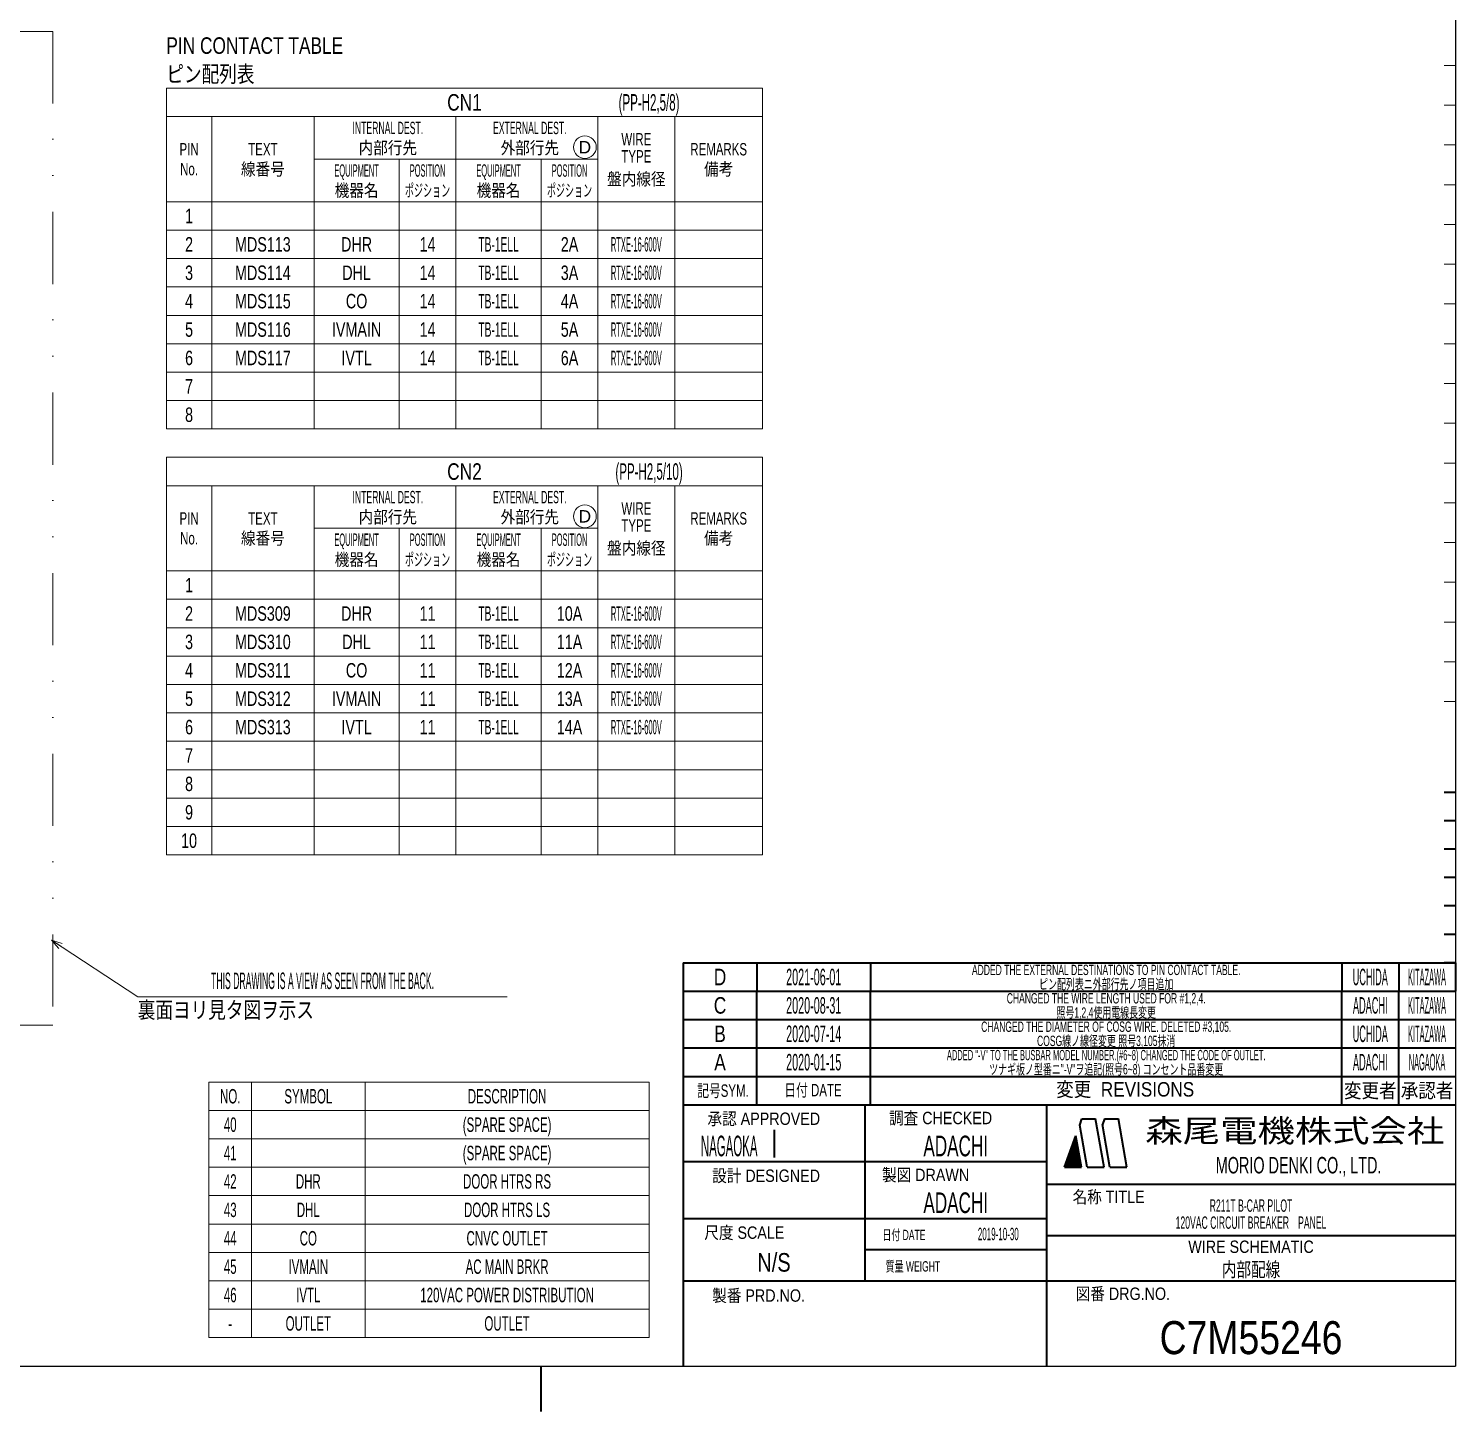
# Model space of a CAD drawing. Header units: millimetres. Extents: x 7 to 587, y 2 to 418.
# Drawn here: x 335.7 to 587, y 2 to 245.5 of the extents above; entities that cross this region are included whole.
import ezdxf
from ezdxf.enums import TextEntityAlignment as Align

# ---------------------------------------------------------------- set-up
doc = ezdxf.new("R2010")
doc.units = ezdxf.units.MM
doc.linetypes.add('DIVIDE', pattern=[31.6, 12.7, -6.3, 0, -6.3, 0, -6.3])
for name, color, linetype in [('GR1_02', 7, 'Continuous'), ('GR1_04', 7, 'Continuous'), ('GR1_05', 7, 'Continuous'), ('GR1_13', 7, 'Continuous'), ('図面枠C7M', 7, 'Continuous'), ('表題、部品表_01', 7, 'Continuous')]:
    doc.layers.add(name, color=color, linetype=linetype)
doc.styles.add('HG丸ｺﾞｼｯｸM-PRO', font='')
doc.styles.get('HG丸ｺﾞｼｯｸM-PRO').set_extended_font_data('HG丸ｺﾞｼｯｸM-PRO')

# ---------------------------------------------------------------- blocks, each defined once
blk = doc.blocks.new('BLKF026')
at = {"layer": '図面枠C7M', "color": 4, "linetype": 'Continuous', "lineweight": 13}
for p, q in [((519.992404, 50.083981), (520.206109, 50.297686)), ((520.073333, 50.306331), (520.18491, 50.417909)), ((520.154262, 50.528681), (520.163712, 50.538131)), ((518.292898, 45.414626), (520.651278, 47.773006)), ((518.373827, 45.636976), (520.63008, 47.893229)), ((518.454756, 45.859327), (520.608881, 48.013452)), ((518.535684, 46.081677), (520.587682, 48.133675)), ((518.616613, 46.304027), (520.566484, 48.253898)), ((518.697542, 46.526377), (520.545285, 48.374121)), ((518.778471, 46.748727), (520.524087, 48.494343)), ((518.8594, 46.971078), (520.502888, 48.614566)), ((518.940329, 47.193428), (520.48169, 48.734789)), ((519.021258, 47.415778), (520.460491, 48.855012)), ((519.102186, 47.638128), (520.439293, 48.975235)), ((519.183115, 47.860479), (520.418094, 49.095457)), ((519.264044, 48.082829), (520.396896, 49.21568)), ((519.344973, 48.305179), (520.375697, 49.335903)), ((519.425902, 48.527529), (520.354499, 49.456126)), ((519.506831, 48.749879), (520.3333, 49.576349)), ((519.58776, 48.97223), (520.312102, 49.696572)), ((519.668689, 49.19458), (520.290903, 49.816794)), ((519.749617, 49.41693), (520.269705, 49.937017)), ((519.830546, 49.63928), (520.248506, 50.05724)), ((519.911475, 49.861631), (520.227307, 50.177463)), ((518.157871, 44.996757), (520.693675, 47.532561)), ((518.211969, 45.192276), (520.672477, 47.652784)), ((518.299292, 44.996757), (520.714874, 47.412338)), ((518.440714, 44.996757), (520.736072, 47.292115)), ((518.582135, 44.996757), (520.757271, 47.171892)), ((518.723556, 44.996757), (520.778469, 47.051669)), ((518.864978, 44.996757), (520.799668, 46.931447)), ((519.006399, 44.996757), (520.820866, 46.811224)), ((519.147821, 44.996757), (520.842065, 46.691001)), ((519.289242, 44.996757), (520.863263, 46.570778)), ((519.430663, 44.996757), (520.884462, 46.450555)), ((519.572085, 44.996757), (520.90566, 46.330332)), ((519.713506, 44.996757), (520.926859, 46.21011)), ((519.854927, 44.996757), (520.948057, 46.089887)), ((519.996349, 44.996757), (520.969256, 45.969664)), ((520.13777, 44.996757), (520.990455, 45.849441)), ((520.279191, 44.996757), (521.011653, 45.729218)), ((520.420613, 44.996757), (521.032852, 45.608995)), ((520.562034, 44.996757), (521.05405, 45.488773)), ((520.703455, 44.996757), (521.075249, 45.36855)), ((520.844877, 44.996757), (521.096447, 45.248327)), ((520.986298, 44.996757), (521.117646, 45.128104)), ((521.12772, 44.996757), (521.138844, 45.007881))]:
    blk.add_line(p, q, dxfattribs=at)
blk = doc.blocks.new('BLKF023')
at = {"layer": '図面枠C7M', "color": 2, "linetype": 'Continuous', "lineweight": 25}
for p in [(587, 410), (7, 10)]:
    blk.add_line(p, (587, 10), dxfattribs=at)
at = {"layer": '図面枠C7M', "color": 4, "linetype": 'Continuous', "lineweight": 13}
for p, q in [((585, 239), (587, 239)), ((585, 232), (587, 232)), ((585, 225), (587, 225)), ((585, 218), (587, 218)), ((585, 211), (587, 211)), ((585, 204), (587, 204)), ((585, 197), (587, 197)), ((585, 190), (587, 190)), ((585, 183), (587, 183)), ((585, 176), (587, 176)), ((585, 169), (587, 169)), ((585, 162), (587, 162)), ((585, 155), (587, 155)), ((585, 148), (587, 148)), ((585, 141), (587, 141)), ((585, 134), (587, 134)), ((585, 127), (587, 127))]:
    blk.add_line(p, q, dxfattribs=at)
at = {"layer": '図面枠C7M', "color": 3, "linetype": 'Continuous', "lineweight": 35}
for p, q in [((587, 111), (585, 111)), ((587, 106), (585, 106)), ((587, 101), (585, 101)), ((587, 96), (585, 96)), ((587, 91), (585, 91)), ((587, 86), (585, 86)), ((587, 81), (585, 81)), ((451, 76), (587, 76)), ((451, 76), (451, 10)), ((464, 56), (464, 76)), ((484, 56), (484, 76)), ((567, 56), (567, 76)), ((577, 56), (577, 76)), ((451, 71), (587, 71)), ((451, 66), (587, 66)), ((451, 61), (587, 61)), ((451, 56), (587, 56)), ((483, 56), (483, 25)), ((515, 56), (515, 10)), ((520.84, 52.4), (521.23, 53.5)), ((521.23, 53.5), (523.64, 53.5)), ((525.14, 45), (523.64, 53.5)), ((525.18, 53.5), (524.82, 52.51)), ((525.18, 53.5), (527.64, 53.5)), ((529.14, 45), (527.64, 53.5)), ((467.01, 51.56), (467.01, 46.69)), ((518.14, 45), (520.16, 50.55)), ((521.14, 45), (520.16, 50.55)), ((522.14, 45), (520.84, 52.4)), ((526.14, 45), (524.82, 52.51)), ((451, 46), (515, 46)), ((518.14, 45), (521.14, 45)), ((522.14, 45), (525.14, 45)), ((526.14, 45), (529.14, 45)), ((515, 42), (587, 42)), ((451, 36), (515, 36)), ((515, 33), (587, 33)), ((483, 30.5), (515, 30.5)), ((451, 25), (587, 25)), ((426, 2), (426, 10))]:
    blk.add_line(p, q, dxfattribs=at)
at = {"layer": '図面枠C7M', "color": 4, "linetype": 'Continuous', "lineweight": 13}
blk.add_blockref('BLKF026', (0, 0), dxfattribs=at)
at = {"layer": '図面枠C7M', "color": 4, "linetype": 'Continuous', "lineweight": 13, "style": 'HG丸ｺﾞｼｯｸM-PRO'}
for s, height, width, p in [('変更  REVISIONS', 2.5455, 0.887352, (528.85, 58.72)), ('記号SYM.', 2.182, 0.69227, (458.03, 58.49)), ('日付 DATE', 2.182, 0.692507, (473.87, 58.58)), ('変更者', 2.545, 0.887717, (572, 58.5)), ('承認者', 2.545, 0.887717, (582, 58.5)), ('承認 APPROVED', 2.1818, 0.863151, (465.21, 53.54)), ('調査 CHECKED', 2.182, 0.863174, (496.34, 53.67)), ('設計 DESIGNED', 2.1818, 0.862613, (465.61, 43.51)), ('製図 DRAWN', 2.182, 0.863099, (493.7, 43.65)), ('名称 TITLE', 2.182, 0.862489, (525.93, 39.77)), ('尺度 SCALE', 2.182, 0.862581, (461.78, 33.49)), ('日付 DATE', 1.818, 0.618255, (489.88, 33.09)), ('質量 WEIGHT', 1.818, 0.618812, (491.46, 27.55)), ('製番 PRD.NO.', 2.182, 0.863299, (464.29, 22.41)), ('図番 DRG.NO.', 2.182, 0.863083, (528.44, 22.73))]:
    blk.add_text(s, height=height, dxfattribs=dict(at, width=width)).set_placement(p, align=Align.MIDDLE_CENTER)
at = {"layer": '図面枠C7M', "color": 2, "linetype": 'Continuous', "lineweight": 25, "style": 'HG丸ｺﾞｼｯｸM-PRO', "width": 1.206081}
blk.add_text('森尾電機株式会社', height=4, dxfattribs=at).set_placement((558.72, 51.43), align=Align.MIDDLE_CENTER)
at = {"layer": '図面枠C7M', "color": 3, "linetype": 'Continuous', "lineweight": 35, "style": 'HG丸ｺﾞｼｯｸM-PRO', "width": 0.652197}
blk.add_text('MORIO DENKI CO., LTD.', height=2.9091, dxfattribs=at).set_placement((559.38, 45.36), align=Align.MIDDLE_CENTER)
blk = doc.blocks.new('BLKF027')
at = {"layer": '図面枠C7M', "color": 3, "linetype": 'Continuous', "lineweight": 35, "style": 'HG丸ｺﾞｼｯｸM-PRO'}
for s, height, width, p in [('ADDED THE EXTERNAL DESTINATIONS TO PIN CONTACT TABLE.', 1.8182, 0.618454, (525.5, 79.75)), ('D', 2.91, 0.784656, (457.5, 78.5)), ('2021-06-01', 2.909, 0.488281, (474, 78.5)), ('UCHIDA', 2.909, 0.415827, (572, 78.5)), ('KITAZAWA', 2.909, 0.308644, (582, 78.5)), ('CHANGED THE WIRE LENGTH USED FOR #1,2,4.', 1.8182, 0.618737, (525.5, 74.75)), ('C', 2.91, 0.782198, (457.5, 73.5)), ('2020-08-31', 2.909, 0.488281, (474, 73.5)), ('ADACHI', 2.909, 0.415454, (572, 73.5)), ('KITAZAWA', 2.909, 0.308644, (582, 73.5)), ('CHANGED THE DIAMETER OF COSG WIRE. DELETED #3,105.', 1.8182, 0.618585, (525.5, 69.75)), ('B', 2.91, 0.78204, (457.5, 68.5)), ('2020-07-14', 2.909, 0.488281, (474, 68.5)), ('UCHIDA', 2.909, 0.415827, (572, 68.5)), ('KITAZAWA', 2.909, 0.308644, (582, 68.5)), ('ADDED "-V" TO THE BUSBAR MODEL NUMBER.(#6~8) CHANGED THE CODE OF OUTLET.', 1.8182, 0.455749, (525.5, 64.75)), ('A', 2.91, 0.782973, (457.5, 63.5)), ('2020-01-15', 2.909, 0.488281, (474, 63.5)), ('ADACHI', 2.909, 0.415454, (572, 63.5)), ('NAGAOKA', 2.909, 0.334453, (582, 63.5)), ('NAGAOKA', 3.636, 0.414524, (459.11, 48.75)), ('ADACHI', 3.636, 0.619335, (499, 48.75)), ('ADACHI', 3.636, 0.619335, (499, 38.75)), ('R211T B-CAR PILOT', 2.1818, 0.522123, (551, 38.25)), ('120VAC CIRCUIT BREAKER\u3000PANEL', 2.1818, 0.522056, (551, 35.25)), ('2019-10-30', 2.182, 0.482412, (506.5, 33.25)), ('WIRE SCHEMATIC', 2.1818, 0.8626, (551, 31)), ('N/S', 3.273, 0.805664, (467, 28.25)), ('C7M55246', 5.818, 0.846013, (551, 15))]:
    blk.add_text(s, height=height, dxfattribs=dict(at, width=width)).set_placement(p, align=Align.MIDDLE_CENTER)
blk = doc.blocks.new('BLKF075')
at = {"layer": '表題、部品表_01', "color": 4, "linetype": 'Continuous', "lineweight": 13}
for p, q in [((367.5, 60), (445, 60)), ((367.5, 60), (367.5, 55)), ((375, 60), (375, 55)), ((395, 60), (395, 55)), ((445, 60), (445, 55)), ((367.5, 55), (445, 55))]:
    blk.add_line(p, q, dxfattribs=at)
blk = doc.blocks.new('BLKF076')
at = {"layer": '表題、部品表_01', "color": 4, "linetype": 'Continuous', "lineweight": 13}
for p, q in [((367.5, 55), (445, 55)), ((367.5, 55), (367.5, 50)), ((375, 55), (375, 50)), ((395, 55), (395, 50)), ((445, 55), (445, 50)), ((367.5, 50), (445, 50))]:
    blk.add_line(p, q, dxfattribs=at)
blk = doc.blocks.new('BLKF077')
at = {"layer": '表題、部品表_01', "color": 4, "linetype": 'Continuous', "lineweight": 13}
for p, q in [((367.5, 50), (445, 50)), ((367.5, 50), (367.5, 45)), ((375, 50), (375, 45)), ((395, 50), (395, 45)), ((445, 50), (445, 45)), ((367.5, 45), (445, 45))]:
    blk.add_line(p, q, dxfattribs=at)
blk = doc.blocks.new('BLKF078')
at = {"layer": '表題、部品表_01', "color": 4, "linetype": 'Continuous', "lineweight": 13}
for p, q in [((367.5, 45), (445, 45)), ((367.5, 45), (367.5, 40)), ((375, 45), (375, 40)), ((395, 45), (395, 40)), ((445, 45), (445, 40)), ((367.5, 40), (445, 40))]:
    blk.add_line(p, q, dxfattribs=at)
blk = doc.blocks.new('BLKF079')
at = {"layer": '表題、部品表_01', "color": 4, "linetype": 'Continuous', "lineweight": 13}
for p, q in [((367.5, 40), (445, 40)), ((367.5, 40), (367.5, 35)), ((375, 40), (375, 35)), ((395, 40), (395, 35)), ((445, 40), (445, 35)), ((367.5, 35), (445, 35))]:
    blk.add_line(p, q, dxfattribs=at)
blk = doc.blocks.new('BLKF080')
at = {"layer": '表題、部品表_01', "color": 4, "linetype": 'Continuous', "lineweight": 13}
for p, q in [((367.5, 35), (445, 35)), ((367.5, 35), (367.5, 30)), ((375, 35), (375, 30)), ((395, 35), (395, 30)), ((445, 35), (445, 30)), ((367.5, 30), (445, 30))]:
    blk.add_line(p, q, dxfattribs=at)
blk = doc.blocks.new('BLKF081')
at = {"layer": '表題、部品表_01', "color": 4, "linetype": 'Continuous', "lineweight": 13}
for p, q in [((367.5, 30), (445, 30)), ((367.5, 30), (367.5, 25)), ((375, 30), (375, 25)), ((395, 30), (395, 25)), ((445, 30), (445, 25)), ((367.5, 25), (445, 25))]:
    blk.add_line(p, q, dxfattribs=at)
blk = doc.blocks.new('BLKF082')
at = {"layer": '表題、部品表_01', "color": 4, "linetype": 'Continuous', "lineweight": 13}
for p, q in [((367.5, 25), (445, 25)), ((367.5, 25), (367.5, 20)), ((375, 25), (375, 20)), ((395, 25), (395, 20)), ((445, 25), (445, 20)), ((367.5, 20), (445, 20))]:
    blk.add_line(p, q, dxfattribs=at)
blk = doc.blocks.new('BLKF083')
at = {"layer": '表題、部品表_01', "color": 4, "linetype": 'Continuous', "lineweight": 13}
for p, q in [((367.5, 20), (445, 20)), ((367.5, 20), (367.5, 15)), ((375, 20), (375, 15)), ((395, 20), (395, 15)), ((445, 20), (445, 15)), ((367.5, 15), (445, 15))]:
    blk.add_line(p, q, dxfattribs=at)
blk = doc.blocks.new('BLKF112')
at = {"layer": 'GR1_13', "color": 4, "linetype": 'DIVIDE', "lineweight": 13}
for p, q in [((170.03, 245), (340.03, 245)), ((170.03, 245), (170.03, 70)), ((340.03, 245), (340.03, 70)), ((170.03, 70), (340.03, 70))]:
    blk.add_line(p, q, dxfattribs=at)
blk = doc.blocks.new('FXTIP_ARROW_S')
at = {"color": 0, "linetype": 'Continuous', "lineweight": -2}
for q in [(-1, 0), (-0.97, 0.26), (-0.97, -0.26)]:
    blk.add_line((0, 0), q, dxfattribs=at)
blk = doc.blocks.new('BLKF146')
at = {"layer": 'GR1_02', "color": 4, "linetype": 'Continuous', "lineweight": 13}
for p, q in [((360, 235), (465, 235)), ((360, 235), (360, 175)), ((465, 235), (465, 175)), ((360, 230), (465, 230)), ((368, 230), (368, 175)), ((386, 230), (386, 175)), ((411, 230), (411, 175)), ((436, 230), (436, 175)), ((449.51, 230), (449.51, 175)), ((436, 222.5), (386, 222.5)), ((401, 222.5), (401, 175)), ((426, 222.5), (426, 175)), ((360, 215), (465, 215)), ((360, 210), (465, 210)), ((360, 205), (465, 205)), ((360, 200), (465, 200)), ((360, 195), (465, 195)), ((360, 190), (465, 190)), ((360, 185), (465, 185)), ((360, 180), (465, 180)), ((360, 175), (465, 175))]:
    blk.add_line(p, q, dxfattribs=at)
blk = doc.blocks.new('BLKF137')
at = {"layer": 'GR1_02', "color": 4, "linetype": 'Continuous', "lineweight": 13}
blk.add_blockref('BLKF146', (0, 0), dxfattribs=at)
at = {"layer": 'GR1_02', "color": 3, "linetype": 'Continuous', "lineweight": 35, "style": 'HG丸ｺﾞｼｯｸM-PRO'}
for s, height, width, p in [('CN1', 2.909, 0.78274, (412.5, 232.5)), ('INTERNAL DEST.', 2.1818, 0.522164, (399, 228)), ('EXTERNAL DEST.', 2.1818, 0.522353, (424, 228)), ('WIRE', 2.182, 0.692288, (442.76, 226)), ('PIN', 2.182, 0.692358, (364, 224.25)), ('TEXT', 2.182, 0.694137, (377, 224.25)), ('内部行先', 2.182, 0.863284, (399, 224.5)), ('外部行先', 2.182, 0.863284, (424, 224.5)), ('TYPE', 2.182, 0.69254, (442.76, 223)), ('REMARKS', 2.182, 0.692634, (457.26, 224.25)), ('No.', 2.182, 0.69162, (364, 220.75)), ('線番号', 2.182, 0.863284, (377, 220.75)), ('EQUIPMENT', 2.182, 0.415451, (393.5, 220.5)), ('POSITION', 2.182, 0.375403, (406, 220.5)), ('EQUIPMENT', 2.182, 0.415451, (418.5, 220.5)), ('POSITION', 2.182, 0.375403, (431, 220.5)), ('備考', 2.182, 0.863284, (457.26, 220.75)), ('盤内線径', 2.182, 0.863284, (442.76, 219)), ('機器名', 2.182, 0.863284, (393.5, 217)), ('ポジション', 2.182, 0.521228, (406, 217)), ('機器名', 2.182, 0.863284, (418.5, 217)), ('ポジション', 2.182, 0.521228, (431, 217)), ('1', 2.55, 0.740651, (364, 212.5)), ('2', 2.55, 0.740651, (364, 207.5)), ('3', 2.55, 0.740651, (364, 202.5)), ('4', 2.55, 0.740651, (364, 197.5)), ('5', 2.55, 0.740651, (364, 192.5)), ('6', 2.55, 0.740651, (364, 187.5)), ('7', 2.55, 0.740651, (364, 182.5)), ('8', 2.55, 0.740651, (364, 177.5))]:
    blk.add_text(s, height=height, dxfattribs=dict(at, width=width)).set_placement(p, align=Align.MIDDLE_CENTER)
blk = doc.blocks.new('BLKF158')
at = {"layer": 'GR1_02', "color": 4, "linetype": 'Continuous', "lineweight": 13}
for p, q in [((360, 170), (465, 170)), ((360, 170), (360, 100)), ((465, 170), (465, 100)), ((360, 165), (465, 165)), ((368, 165), (368, 100)), ((386, 165), (386, 100)), ((411, 165), (411, 100)), ((436, 165), (436, 100)), ((449.51, 165), (449.51, 100)), ((436, 157.5), (386, 157.5)), ((401, 157.5), (401, 100)), ((426, 157.5), (426, 100)), ((360, 150), (465, 150)), ((360, 145), (465, 145)), ((360, 140), (465, 140)), ((360, 135), (465, 135)), ((360, 130), (465, 130)), ((360, 125), (465, 125)), ((360, 120), (465, 120)), ((360, 115), (465, 115)), ((360, 110), (465, 110)), ((360, 105), (465, 105)), ((360, 100), (465, 100))]:
    blk.add_line(p, q, dxfattribs=at)
blk = doc.blocks.new('BLKF147')
at = {"layer": 'GR1_02', "color": 4, "linetype": 'Continuous', "lineweight": 13}
blk.add_blockref('BLKF158', (0, 0), dxfattribs=at)
at = {"layer": 'GR1_02', "color": 3, "linetype": 'Continuous', "lineweight": 35, "style": 'HG丸ｺﾞｼｯｸM-PRO'}
for s, height, width, p in [('CN2', 2.909, 0.78274, (412.5, 167.5)), ('INTERNAL DEST.', 2.1818, 0.522164, (399, 163)), ('EXTERNAL DEST.', 2.1818, 0.522353, (424, 163)), ('内部行先', 2.182, 0.863284, (399, 159.5)), ('外部行先', 2.182, 0.863284, (424, 159.5)), ('WIRE', 2.182, 0.692288, (442.76, 161)), ('PIN', 2.182, 0.692358, (364, 159.25)), ('TEXT', 2.182, 0.694137, (377, 159.25)), ('TYPE', 2.182, 0.69254, (442.76, 158)), ('REMARKS', 2.182, 0.692634, (457.26, 159.25)), ('No.', 2.182, 0.69162, (364, 155.75)), ('線番号', 2.182, 0.863284, (377, 155.75)), ('EQUIPMENT', 2.182, 0.415451, (393.5, 155.5)), ('POSITION', 2.182, 0.375403, (406, 155.5)), ('EQUIPMENT', 2.182, 0.415451, (418.5, 155.5)), ('POSITION', 2.182, 0.375403, (431, 155.5)), ('備考', 2.182, 0.863284, (457.26, 155.75)), ('機器名', 2.182, 0.863284, (393.5, 152)), ('ポジション', 2.182, 0.521228, (406, 152)), ('機器名', 2.182, 0.863284, (418.5, 152)), ('ポジション', 2.182, 0.521228, (431, 152)), ('盤内線径', 2.182, 0.863284, (442.76, 154)), ('1', 2.55, 0.740651, (364, 147.5)), ('2', 2.55, 0.740651, (364, 142.5)), ('3', 2.55, 0.740651, (364, 137.5)), ('4', 2.55, 0.740651, (364, 132.5)), ('5', 2.55, 0.740651, (364, 127.5)), ('6', 2.55, 0.740651, (364, 122.5)), ('7', 2.55, 0.740651, (364, 117.5)), ('8', 2.55, 0.740651, (364, 112.5)), ('9', 2.55, 0.740651, (364, 107.5)), ('10', 2.545, 0.740651, (364, 102.5))]:
    blk.add_text(s, height=height, dxfattribs=dict(at, width=width)).set_placement(p, align=Align.MIDDLE_CENTER)
blk = doc.blocks.new('BLKF159')
at = {"layer": 'GR1_05', "color": 4, "linetype": 'Continuous', "lineweight": 13}
blk.add_circle((433.7, 224.61), 2, dxfattribs=at)
at = {"layer": 'GR1_05', "color": 4, "linetype": 'Continuous', "lineweight": 13, "style": 'HG丸ｺﾞｼｯｸM-PRO', "width": 1.042833}
blk.add_text('D', height=2.18, dxfattribs=at).set_placement((433.7, 224.61), align=Align.MIDDLE_CENTER)
blk = doc.blocks.new('BLKF160')
at = {"layer": 'GR1_05', "color": 4, "linetype": 'Continuous', "lineweight": 13}
blk.add_circle((433.7, 159.61), 2, dxfattribs=at)
at = {"layer": 'GR1_05', "color": 4, "linetype": 'Continuous', "lineweight": 13, "style": 'HG丸ｺﾞｼｯｸM-PRO', "width": 1.042833}
blk.add_text('D', height=2.18, dxfattribs=at).set_placement((433.7, 159.61), align=Align.MIDDLE_CENTER)
blk = doc.blocks.new('BLKF161')
at = {"layer": '図面枠C7M', "color": 3, "linetype": 'Continuous', "lineweight": 35}
for p, q in [((451, 81), (587, 81)), ((451, 81), (451, 76)), ((464, 81), (464, 76)), ((484, 81), (484, 76)), ((567, 81), (567, 76)), ((577, 81), (577, 76)), ((587, 81), (587, 76)), ((451, 76), (587, 76))]:
    blk.add_line(p, q, dxfattribs=at)

msp = doc.modelspace()

# ---------------------------------------------------------------- linework, layer by layer
at = {"layer": 'GR1_13', "color": 4, "linetype": 'Continuous', "lineweight": 13}
for p, q in [((339.75, 85), (355, 75)), ((355, 75), (420, 75))]:
    msp.add_line(p, q, dxfattribs=at)

# ---------------------------------------------------------------- block references
at = {"layer": 'GR1_02', "color": 3, "linetype": 'Continuous', "lineweight": 35}
for name in ['BLKF137', 'BLKF147']:
    msp.add_blockref(name, (0, 0), dxfattribs=at)
at = {"layer": 'GR1_05', "color": 4, "linetype": 'Continuous', "lineweight": 13}
for name in ['BLKF159', 'BLKF160']:
    msp.add_blockref(name, (0, 0), dxfattribs=at)
at = {"layer": 'GR1_13', "color": 4, "linetype": 'DIVIDE', "lineweight": 13}
msp.add_blockref('BLKF112', (0, 0), dxfattribs=at)
at = {"layer": 'GR1_13', "color": 4, "linetype": 'Continuous', "lineweight": 13, "xscale": 2, "yscale": 2, "rotation": 146.7454115206455}
msp.add_blockref('FXTIP_ARROW_S', (339.75, 85), dxfattribs=at)
at = {"layer": '図面枠C7M', "color": 4, "linetype": 'Continuous', "lineweight": 13}
msp.add_blockref('BLKF023', (0, 0), dxfattribs=at)
at = {"layer": '図面枠C7M', "color": 3, "linetype": 'Continuous', "lineweight": 35}
for name in ['BLKF161', 'BLKF027']:
    msp.add_blockref(name, (0, 0), dxfattribs=at)
at = {"layer": '表題、部品表_01', "color": 4, "linetype": 'Continuous', "lineweight": 13}
for name in ['BLKF075', 'BLKF076', 'BLKF077', 'BLKF078', 'BLKF079', 'BLKF080', 'BLKF081', 'BLKF082', 'BLKF083']:
    msp.add_blockref(name, (0, 0), dxfattribs=at)

# ---------------------------------------------------------------- texts
at = {"layer": 'GR1_02', "color": 3, "linetype": 'Continuous', "lineweight": 35, "style": 'HG丸ｺﾞｼｯｸM-PRO'}
for s, width, p in [('(PP-H2,5/8)', 0.522048, (445, 232.5)), ('(PP-H2,5/10)', 0.521959, (445, 167.5))]:
    msp.add_text(s, height=2.9091, dxfattribs=dict(at, width=width)).set_placement(p, align=Align.MIDDLE_CENTER)
at = {"layer": 'GR1_04', "color": 3, "linetype": 'Continuous', "lineweight": 35, "style": 'HG丸ｺﾞｼｯｸM-PRO'}
for s, height, width, p in [('MDS113', 2.545, 0.740901, (377, 207.5)), ('DHR', 2.545, 0.741079, (393.5, 207.5)), ('14', 2.545, 0.740651, (406, 207.5)), ('TB-1ELL', 2.545, 0.529083, (418.5, 207.5)), ('2A', 2.545, 0.741922, (431, 207.5)), ('RTXE-16-600V', 2.5455, 0.325213, (442.76, 207.5)), ('MDS114', 2.545, 0.740901, (377, 202.5)), ('DHL', 2.545, 0.74115, (393.5, 202.5)), ('14', 2.545, 0.740651, (406, 202.5)), ('TB-1ELL', 2.545, 0.529083, (418.5, 202.5)), ('3A', 2.545, 0.741922, (431, 202.5)), ('RTXE-16-600V', 2.5455, 0.325213, (442.76, 202.5)), ('MDS115', 2.545, 0.740901, (377, 197.5)), ('CO', 2.545, 0.74032, (393.5, 197.5)), ('14', 2.545, 0.740651, (406, 197.5)), ('TB-1ELL', 2.545, 0.529083, (418.5, 197.5)), ('4A', 2.545, 0.741922, (431, 197.5)), ('RTXE-16-600V', 2.5455, 0.325213, (442.76, 197.5)), ('MDS116', 2.545, 0.740901, (377, 192.5)), ('IVMAIN', 2.545, 0.741584, (393.5, 192.5)), ('14', 2.545, 0.740651, (406, 192.5)), ('TB-1ELL', 2.545, 0.529083, (418.5, 192.5)), ('5A', 2.545, 0.741922, (431, 192.5)), ('RTXE-16-600V', 2.5455, 0.325213, (442.76, 192.5)), ('MDS117', 2.545, 0.740901, (377, 187.5)), ('IVTL', 2.545, 0.740899, (393.5, 187.5)), ('14', 2.545, 0.740651, (406, 187.5)), ('TB-1ELL', 2.545, 0.529083, (418.5, 187.5)), ('6A', 2.545, 0.741922, (431, 187.5)), ('RTXE-16-600V', 2.5455, 0.325213, (442.76, 187.5)), ('MDS309', 2.545, 0.740901, (377, 142.5)), ('DHR', 2.545, 0.741079, (393.5, 142.5)), ('11', 2.545, 0.740651, (406, 142.5)), ('TB-1ELL', 2.545, 0.529083, (418.5, 142.5)), ('10A', 2.545, 0.741512, (431, 142.5)), ('RTXE-16-600V', 2.5455, 0.325213, (442.76, 142.5)), ('MDS310', 2.545, 0.740901, (377, 137.5)), ('DHL', 2.545, 0.74115, (393.5, 137.5)), ('11', 2.545, 0.740651, (406, 137.5)), ('TB-1ELL', 2.545, 0.529083, (418.5, 137.5)), ('11A', 2.545, 0.741512, (431, 137.5)), ('RTXE-16-600V', 2.5455, 0.325213, (442.76, 137.5)), ('MDS311', 2.545, 0.740901, (377, 132.5)), ('CO', 2.545, 0.74032, (393.5, 132.5)), ('11', 2.545, 0.740651, (406, 132.5)), ('TB-1ELL', 2.545, 0.529083, (418.5, 132.5)), ('12A', 2.545, 0.741512, (431, 132.5)), ('RTXE-16-600V', 2.5455, 0.325213, (442.76, 132.5)), ('MDS312', 2.545, 0.740901, (377, 127.5)), ('IVMAIN', 2.545, 0.741584, (393.5, 127.5)), ('11', 2.545, 0.740651, (406, 127.5)), ('TB-1ELL', 2.545, 0.529083, (418.5, 127.5)), ('13A', 2.545, 0.741512, (431, 127.5)), ('RTXE-16-600V', 2.5455, 0.325213, (442.76, 127.5)), ('MDS313', 2.545, 0.740901, (377, 122.5)), ('IVTL', 2.545, 0.740899, (393.5, 122.5)), ('11', 2.545, 0.740651, (406, 122.5)), ('TB-1ELL', 2.545, 0.529083, (418.5, 122.5)), ('14A', 2.545, 0.741512, (431, 122.5)), ('RTXE-16-600V', 2.5455, 0.325213, (442.76, 122.5))]:
    msp.add_text(s, height=height, dxfattribs=dict(at, width=width)).set_placement(p, align=Align.MIDDLE_CENTER)
at = {"layer": 'GR1_13', "color": 3, "linetype": 'Continuous', "lineweight": 35, "style": 'HG丸ｺﾞｼｯｸM-PRO'}
for s, height, width, p in [('PIN CONTACT TABLE', 2.9091, 0.783122, (360, 242.5)), ('ピン配列表', 2.909, 0.781842, (360, 237.5))]:
    msp.add_text(s, height=height, dxfattribs=dict(at, width=width)).set_placement(p, align=Align.MIDDLE_LEFT)
for s, height, width, p in [('THIS DRAWING IS A VIEW AS SEEN FROM THE BACK.', 2.9091, 0.391356, (387.5, 75.5)), ('裏面ヨリ見タ図ヲ示ス', 2.909, 0.781842, (370.48, 70.38))]:
    msp.add_text(s, height=height, dxfattribs=dict(at, width=width)).set_placement(p, align=Align.BOTTOM_CENTER)
at = {"layer": '図面枠C7M', "color": 3, "linetype": 'Continuous', "lineweight": 35, "style": 'HG丸ｺﾞｼｯｸM-PRO'}
for s, height, width, p in [('ピン配列表ニ外部行先ノ項目追加', 1.8182, 0.618958, (525.5, 77.25)), ('照号1,2,4使用電線長変更', 1.8182, 0.618827, (525.5, 72.25)), ('COSG線ノ線径変更 照号3,105抹消', 1.8182, 0.618793, (525.5, 67.25)), ('ツナギ板ノ型番ニ"-V"ヲ追記(照号6~8) コンセント品番変更', 1.8182, 0.618917, (525.5, 62.25)), ('内部配線', 2.545, 0.741121, (551, 27))]:
    msp.add_text(s, height=height, dxfattribs=dict(at, width=width)).set_placement(p, align=Align.MIDDLE_CENTER)
at = {"layer": '表題、部品表_01', "color": 3, "linetype": 'Continuous', "lineweight": 35, "style": 'HG丸ｺﾞｼｯｸM-PRO'}
for s, height, width, p in [('NO.', 2.545, 0.594594, (371.25, 57.5)), ('SYMBOL', 2.545, 0.594925, (385, 57.5)), ('DESCRIPTION', 2.5455, 0.594784, (420, 57.5)), ('40', 2.545, 0.592521, (371.25, 52.5)), ('(SPARE SPACE)', 2.5455, 0.593787, (420, 52.5)), ('41', 2.545, 0.592521, (371.25, 47.5)), ('(SPARE SPACE)', 2.5455, 0.593787, (420, 47.5)), ('42', 2.545, 0.592521, (371.25, 42.5)), ('DHR', 2.545, 0.593902, (385, 42.5)), ('DOOR HTRS RS', 2.5455, 0.59358, (420, 42.5)), ('43', 2.545, 0.592521, (371.25, 37.5)), ('DHL', 2.545, 0.593997, (385, 37.5)), ('DOOR HTRS LS', 2.5455, 0.593603, (420, 37.5)), ('44', 2.545, 0.592521, (371.25, 32.5)), ('CO', 2.545, 0.59427, (385, 32.5)), ('CNVC OUTLET', 2.5455, 0.594803, (420, 32.5)), ('45', 2.545, 0.592521, (371.25, 27.5)), ('IVMAIN', 2.545, 0.59607, (385, 27.5)), ('AC MAIN BRKR', 2.5455, 0.594259, (420, 27.5)), ('46', 2.545, 0.592521, (371.25, 22.5)), ('IVTL', 2.545, 0.595093, (385, 22.5)), ('120VAC POWER DISTRIBUTION', 2.5455, 0.594335, (420, 22.5)), ('OUTLET', 2.545, 0.594958, (385, 17.5)), ('OUTLET', 2.545, 0.594958, (420, 17.5)), ('-', 2.55, 0.594076, (371.25, 17.5))]:
    msp.add_text(s, height=height, dxfattribs=dict(at, width=width)).set_placement(p, align=Align.MIDDLE_CENTER)

doc.saveas('drawing.dxf')
